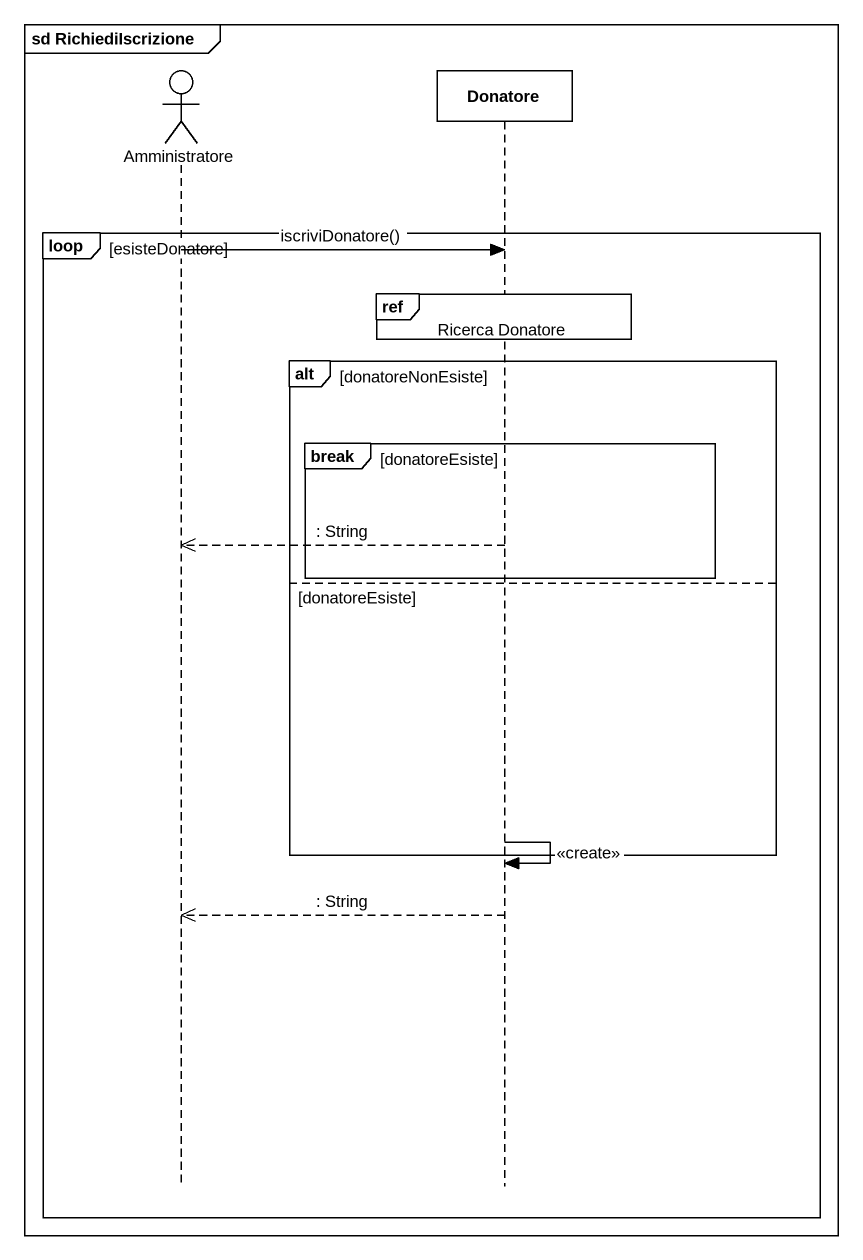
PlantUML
@startuml
mainframe sd RichiediIscrizione
hide footbox
actor Amministratore
participant Donatore

loop esisteDonatore
  Amministratore -> Donatore : iscriviDonatore()
  ref over Donatore : Ricerca Donatore
  alt donatoreNonEsiste
    break donatoreEsiste
      Donatore -->> Amministratore : : String
    end
  else donatoreEsiste
    Donatore -> Donatore : <<create>>
  end
  Donatore -->> Amministratore : : String
end
@enduml
